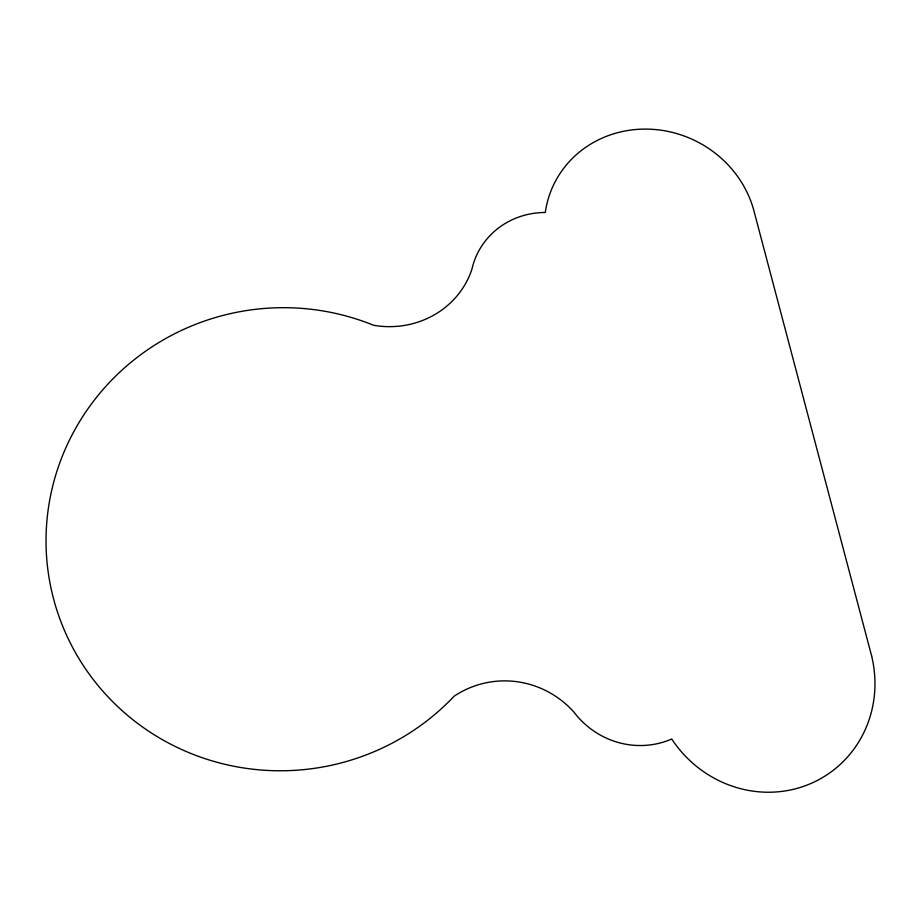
<?xml version="1.0" encoding="UTF-8"?>
<svg xmlns="http://www.w3.org/2000/svg" width="921" height="921" viewBox="0 0 921 921"><rect width="100%" height="100%" fill="white"/><g stroke="black" fill="none" stroke-linecap="round" stroke-linejoin="round"><path stroke-width="1.38" d="M871.669 656.12L753.401 208.871A107.815 100.965 26.1 0 0 643.411 129.113A107.815 100.965 26.1 0 0 545.278 212.486A78.607 74.589 22.1 0 0 471.943 269.116A88.255 83.65 10.6 0 1 373.615 325.286A236.006 231.39 -10.4 0 0 76.834 426.227A236.006 231.39 -10.4 0 0 142.122 726.692A236.006 231.39 -10.4 0 0 454.203 696.149A95.036 92.975 77.7 0 1 573.841 711.979A82.936 80.288 56 0 0 671.708 739.01A115.332 109.841 56.4 0 0 809.375 784.139A115.332 109.841 56.4 0 0 871.669 656.12"/></g></svg>
